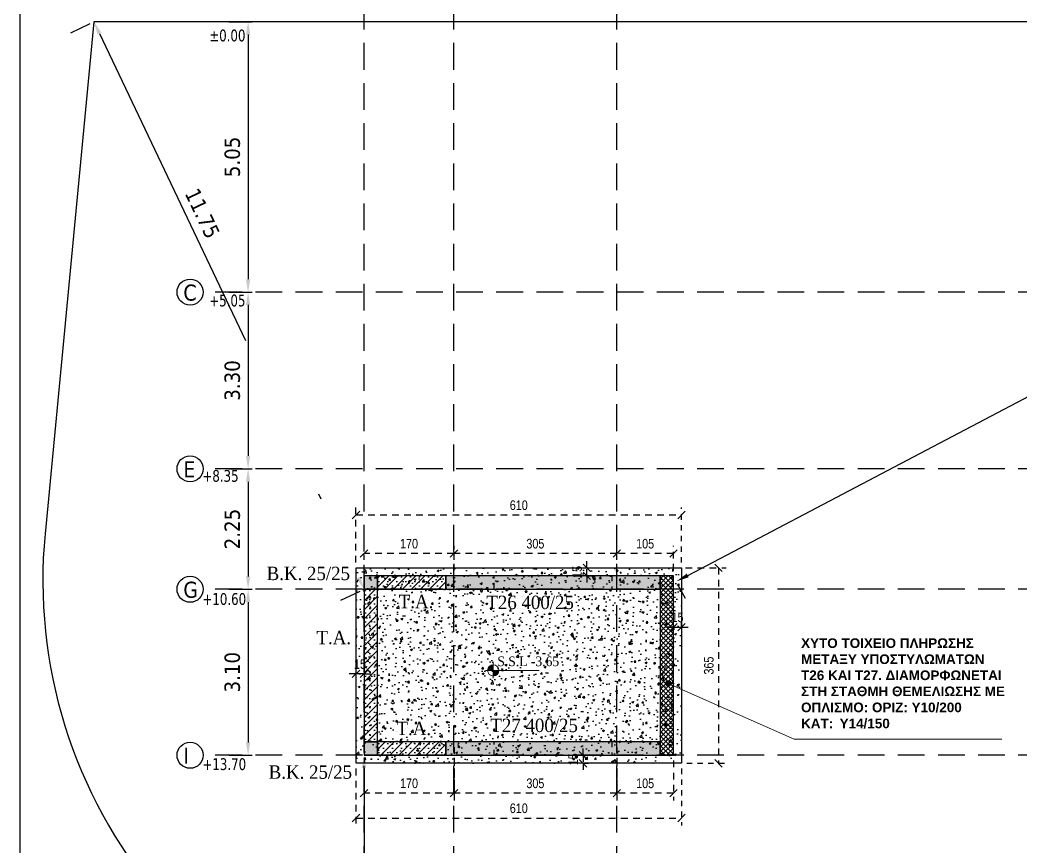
# Model space of a CAD drawing. Header units: millimetres. Extents: x -2171 to 1563, y -1758 to -1505.
# Drawn here: x -2053.82 to -2035.14, y -1612.4 to -1596.95 of the extents above; entities that cross this region are included whole.
import ezdxf

# ---------------------------------------------------------------- set-up
doc = ezdxf.new("R2010")
doc.units = ezdxf.units.MM
doc.header["$PDMODE"] = 32
for name, pattern in [('DASHDOT', [25.4, 12.7, -6.35, 0, -6.35]), ('DASHED2', [0.375, 0.25, -0.125]), ('DOT', [0.025, 0, -0.025]), ('HIDDEN', [0.375, 0.25, -0.125]), ('HIDDEN2', [0.1875, 0.125, -0.0625])]:
    doc.linetypes.add(name, pattern=pattern)
doc.layers.get('Defpoints').update_dxf_attribs({"color": 6})
for name, color, linetype in [('-S-AKSONES', 50, 'DASHDOT'), ('-S_TEXT', 3, 'Continuous'), ('AM_5', 7, 'Continuous'), ('DIASTASEIS', 7, 'Continuous'), ('Fill_Col', 7, 'Continuous'), ('Geo_Col', 7, 'Continuous'), ('Geo_Col_-1', 7, 'Continuous'), ('Geo_Lines', 7, 'Continuous'), ('Geo_Lines_-1', 94, 'Continuous'), ('Geo_Lines_Foundation', 7, 'Continuous'), ('Sect_Fill', 7, 'Continuous'), ('STR-AXIS', 2, 'Continuous'), ('Text_Beam_3', 7, 'Continuous'), ('Text_Col_-1', 7, 'Continuous')]:
    doc.layers.add(name, color=color, linetype=linetype)
doc.layers.add('A-ANNO-DIMS', color=1, linetype='Continuous', lineweight=9)
doc.layers.add('LEVEL PROPOSAL', color=242, linetype='Continuous', lineweight=0)
doc.styles.add('1-100', font='arial.ttf', dxfattribs={"width": 0.8})
doc.styles.add('ag', font='arial.ttf', dxfattribs={"height": 0.25})
doc.styles.add('S1TmsNwRmn11_b_934_161', font='times.ttf', dxfattribs={"width": 0.933629, "height": 0.001087})
doc.styles.get("Standard").update_dxf_attribs({"font": 'tahoma.ttf'})
doc.styles.add('style1', font='tahoma.ttf', dxfattribs={"width": 0.8})
doc.dimstyles.new('CHRISTOFOROS', dxfattribs={"dimscale": 0.2, "dimtxt": 0.25, "dimasz": 0.6, "dimexe": 0, "dimexo": 0, "dimgap": 0, "dimtad": 0, "dimdec": 0, "dimlfac": 100, "dimzin": 0, "dimdsep": 46, "dimtxsty": 'ag', "dimblk": 'ARCHTICK', "dimcen": 0, "dimclrd": 256, "dimclre": 256, "dimclrt": 1, "dimaunit": 1, "dimadec": 0, "dimazin": 0, "dimtfac": 1, "dimtdec": 0, "dimtofl": 0, "dimtmove": 0, "dimatfit": 3, "dimfxl": 1, "dimtolj": 1, "dimtzin": 0, "dimlwd": -1, "dimlwe": -1, "dimarcsym": 0})
doc.dimstyles.new('Copy of 1-100', dxfattribs={"dimtxt": 0.18, "dimasz": 0.14, "dimexe": 0.14, "dimexo": 0.1, "dimgap": 0.09, "dimtad": 1, "dimdec": 0, "dimlfac": 100, "dimrnd": 5, "dimzin": 5, "dimdsep": 46, "dimtxsty": '1-100', "dimblk": 'OBLIQUE', "dimcen": 0.09, "dimclrd": 1, "dimclre": 1, "dimclrt": 2, "dimadec": 0, "dimazin": 0, "dimtfac": 1, "dimtdec": 0, "dimtix": 1, "dimtmove": 2, "dimatfit": 3, "dimfxl": 5, "dimfxlon": 1, "dimtolj": 1, "dimtzin": 5, "dimarcsym": 0})
doc.dimstyles.new('Copy(2) of Standard', dxfattribs={"dimscale": 96, "dimtxt": 0.003, "dimasz": 0.0025, "dimexe": 0.0008, "dimexo": 0.005, "dimgap": 0.0015, "dimtad": 1, "dimrnd": 0.05, "dimzin": 0, "dimdsep": 46, "dimtxsty": 'Standard', "dimcen": 0.001, "dimclrd": 256, "dimclrt": 256, "dimadec": 0, "dimazin": 0, "dimtfac": 1, "dimtofl": 0, "dimtmove": 0, "dimatfit": 3, "dimfxl": 5, "dimtolj": 1, "dimtzin": 0, "dimarcsym": 1})
pattern_1 = [(45, (-409.78839, 0), (-0.084189901, 0.084189901), []), (45, (-409.7042, 0), (-0.084189901, 0.084189901), [0, -0.1190625])]

# ---------------------------------------------------------------- blocks, each defined once
blk = doc.blocks.new('*D177')
at = {"layer": '-S-AKSONES', "color": 0, "linetype": 'Continuous', "lineweight": -2, "ltscale": 0.5, "transparency": 16777216}
for p, q in [((-2049.917, -1596.986), (-2049.479, -1596.986)), ((-2049.917, -1602.036), (-2049.479, -1602.036))]:
    blk.add_line(p, q, dxfattribs=at)
at = {"layer": '-S-AKSONES', "linetype": 'Continuous', "lineweight": -2, "ltscale": 0.5, "transparency": 16777216}
blk.add_line((-2049.556, -1597.226), (-2049.556, -1601.796), dxfattribs=at)
at = {"layer": '-S-AKSONES', "linetype": 'Continuous', "ltscale": 0.5, "transparency": 16777216}
for points in [[(-2049.596, -1597.226), (-2049.516, -1597.226), (-2049.556, -1596.986)], [(-2049.596, -1601.796), (-2049.516, -1601.796), (-2049.556, -1602.036)]]:
    blk.add_solid(points, dxfattribs=at)
at = {"layer": 'Defpoints', "color": 0, "linetype": 'Continuous', "ltscale": 0.5, "transparency": 16777216}
for p in [(-2050.397, -1596.986), (-2050.397, -1602.036), (-2049.556, -1602.036)]:
    blk.add_point(p, dxfattribs=at)
at = {"layer": '-S-AKSONES', "linetype": 'Continuous', "ltscale": 0.5, "transparency": 16777216, "insert": (-2049.85, -1599.511), "char_height": 0.288, "attachment_point": 5, "rotation": 90}
blk.add_mtext('\\A1;5.05', dxfattribs=at)
blk = doc.blocks.new('*D182')
at = {"layer": '-S-AKSONES', "color": 0, "lineweight": -2, "ltscale": 0.5, "transparency": 16777216}
for p, q in [((-2049.482, -1602.036), (-2049.479, -1602.036)), ((-2049.917, -1605.336), (-2049.479, -1605.336))]:
    blk.add_line(p, q, dxfattribs=at)
at = {"layer": '-S-AKSONES', "lineweight": -2, "ltscale": 0.5, "transparency": 16777216}
blk.add_line((-2049.556, -1602.276), (-2049.556, -1605.096), dxfattribs=at)
at = {"layer": '-S-AKSONES', "ltscale": 0.5, "transparency": 16777216}
for points in [[(-2049.596, -1602.276), (-2049.516, -1602.276), (-2049.556, -1602.036)], [(-2049.596, -1605.096), (-2049.516, -1605.096), (-2049.556, -1605.336)]]:
    blk.add_solid(points, dxfattribs=at)
at = {"layer": 'Defpoints', "color": 0, "ltscale": 0.5, "transparency": 16777216}
for p in [(-2049.962, -1602.036), (-2050.397, -1605.336), (-2049.556, -1605.336)]:
    blk.add_point(p, dxfattribs=at)
at = {"layer": '-S-AKSONES', "ltscale": 0.5, "transparency": 16777216, "insert": (-2049.85, -1603.686), "char_height": 0.288, "attachment_point": 5, "rotation": 90}
blk.add_mtext('\\A1;3.30', dxfattribs=at)
blk = doc.blocks.new('*D183')
at = {"layer": '-S-AKSONES', "color": 0, "lineweight": -2, "ltscale": 0.5, "transparency": 16777216}
for p, q in [((-2049.917, -1605.336), (-2049.479, -1605.336)), ((-2049.917, -1607.585), (-2049.479, -1607.585))]:
    blk.add_line(p, q, dxfattribs=at)
at = {"layer": '-S-AKSONES', "lineweight": -2, "ltscale": 0.5, "transparency": 16777216}
blk.add_line((-2049.556, -1605.576), (-2049.556, -1607.345), dxfattribs=at)
at = {"layer": '-S-AKSONES', "ltscale": 0.5, "transparency": 16777216}
for points in [[(-2049.596, -1605.576), (-2049.516, -1605.576), (-2049.556, -1605.336)], [(-2049.596, -1607.345), (-2049.516, -1607.345), (-2049.556, -1607.585)]]:
    blk.add_solid(points, dxfattribs=at)
at = {"layer": 'Defpoints', "color": 0, "ltscale": 0.5, "transparency": 16777216}
for p in [(-2050.397, -1605.336), (-2050.397, -1607.585), (-2049.556, -1607.585)]:
    blk.add_point(p, dxfattribs=at)
at = {"layer": '-S-AKSONES', "ltscale": 0.5, "transparency": 16777216, "insert": (-2049.85, -1606.461), "char_height": 0.288, "attachment_point": 5, "rotation": 90}
blk.add_mtext('\\A1;2.25', dxfattribs=at)
blk = doc.blocks.new('*D184')
at = {"layer": '-S-AKSONES', "color": 0, "lineweight": -2, "ltscale": 0.5, "transparency": 16777216}
for p, q in [((-2049.917, -1607.585), (-2049.479, -1607.585)), ((-2049.917, -1610.686), (-2049.479, -1610.686))]:
    blk.add_line(p, q, dxfattribs=at)
at = {"layer": '-S-AKSONES', "lineweight": -2, "ltscale": 0.5, "transparency": 16777216}
blk.add_line((-2049.556, -1607.825), (-2049.556, -1610.446), dxfattribs=at)
at = {"layer": '-S-AKSONES', "ltscale": 0.5, "transparency": 16777216}
for points in [[(-2049.596, -1607.825), (-2049.516, -1607.825), (-2049.556, -1607.585)], [(-2049.596, -1610.446), (-2049.516, -1610.446), (-2049.556, -1610.686)]]:
    blk.add_solid(points, dxfattribs=at)
at = {"layer": 'Defpoints', "color": 0, "ltscale": 0.5, "transparency": 16777216}
for p in [(-2050.397, -1607.585), (-2050.397, -1610.686), (-2049.556, -1610.686)]:
    blk.add_point(p, dxfattribs=at)
at = {"layer": '-S-AKSONES', "ltscale": 0.5, "transparency": 16777216, "insert": (-2049.85, -1609.135), "char_height": 0.288, "attachment_point": 5, "rotation": 90}
blk.add_mtext('\\A1;3.10', dxfattribs=at)
blk = doc.blocks.new('*D188')
at = {"layer": '-S-AKSONES', "color": 0, "lineweight": -2, "ltscale": 0.5, "transparency": 16777216}
for p, q in [((-2046.911, -1610.686), (-2047.314, -1610.686)), ((-2047.871, -1616.004), (-2047.467, -1616.004))]:
    blk.add_line(p, q, dxfattribs=at)
at = {"layer": '-S-AKSONES', "lineweight": -2, "ltscale": 0.5, "transparency": 16777216}
blk.add_line((-2047.391, -1610.926), (-2047.391, -1615.764), dxfattribs=at)
at = {"layer": '-S-AKSONES', "ltscale": 0.5, "transparency": 16777216}
for points in [[(-2047.431, -1610.926), (-2047.351, -1610.926), (-2047.391, -1610.686)], [(-2047.431, -1615.764), (-2047.351, -1615.764), (-2047.391, -1616.004)]]:
    blk.add_solid(points, dxfattribs=at)
at = {"layer": 'Defpoints', "color": 0, "ltscale": 0.5, "transparency": 16777216}
for p in [(-2047.391, -1610.686), (-2047.391, -1616.004), (-2047.391, -1616.004)]:
    blk.add_point(p, dxfattribs=at)
at = {"layer": '-S-AKSONES', "ltscale": 0.5, "transparency": 16777216, "insert": (-2047.685, -1613.345), "char_height": 0.288, "attachment_point": 5, "rotation": 90}
blk.add_mtext('\\A1;5.30', dxfattribs=at)
blk = doc.blocks.new('*D189')
at = {"layer": '-S-AKSONES', "color": 0, "lineweight": -2, "ltscale": 0.5, "transparency": 16777216}
for p, q in [((-2052.437, -1596.506), (-2052.437, -1595.684)), ((-2047.391, -1596.506), (-2047.391, -1595.684))]:
    blk.add_line(p, q, dxfattribs=at)
at = {"layer": '-S-AKSONES', "lineweight": -2, "ltscale": 0.5, "transparency": 16777216}
blk.add_line((-2052.197, -1595.761), (-2047.631, -1595.761), dxfattribs=at)
at = {"layer": '-S-AKSONES', "ltscale": 0.5, "transparency": 16777216}
for points in [[(-2052.197, -1595.721), (-2052.197, -1595.801), (-2052.437, -1595.761)], [(-2047.631, -1595.721), (-2047.631, -1595.801), (-2047.391, -1595.761)]]:
    blk.add_solid(points, dxfattribs=at)
at = {"layer": 'Defpoints', "color": 0, "ltscale": 0.5, "transparency": 16777216}
for p in [(-2047.391, -1595.761), (-2052.437, -1596.986), (-2047.391, -1596.986)]:
    blk.add_point(p, dxfattribs=at)
at = {"layer": '-S-AKSONES', "ltscale": 0.5, "transparency": 16777216, "insert": (-2049.914, -1595.467), "char_height": 0.288, "attachment_point": 5}
blk.add_mtext('\\A1;5.05', dxfattribs=at)
blk = doc.blocks.new('_ArchTick')
at = {"color": 0, "linetype": 'ByBlock', "const_width": 0.15}
blk.add_lwpolyline([(-0.5, -0.5), (0.5, 0.5)], dxfattribs=at)
blk = doc.blocks.new('_Oblique')
at = {"color": 0, "linetype": 'ByBlock', "lineweight": -2}
blk.add_line((-0.5, -0.5), (0.5, 0.5), dxfattribs=at)
blk = doc.blocks.new('*D420')
at = {"layer": 'Defpoints', "color": 0, "ltscale": 0.5, "transparency": 16777216}
for p in [(-2042.67, -1606.917), (-2042.67, -1607.336), (-2041.61, -1607.336)]:
    blk.add_point(p, dxfattribs=at)
at = {"layer": 'DIASTASEIS', "color": 1, "linetype": 'HIDDEN2', "lineweight": -2, "ltscale": 0.5, "transparency": 16777216}
blk.add_line((-2042.67, -1607.236), (-2042.67, -1606.777), dxfattribs=at)
at = {"layer": 'DIASTASEIS', "color": 1, "linetype": 'HIDDEN', "lineweight": -2, "ltscale": 0.5, "transparency": 16777216}
blk.add_line((-2041.61, -1607.236), (-2041.61, -1606.777), dxfattribs=at)
at = {"layer": 'DIASTASEIS', "color": 1, "linetype": 'DASHED2', "lineweight": -2, "ltscale": 0.5, "transparency": 16777216}
blk.add_line((-2041.61, -1606.917), (-2042.67, -1606.917), dxfattribs=at)
at = {"layer": 'DIASTASEIS', "color": 1, "lineweight": -2, "ltscale": 0.5, "transparency": 16777216, "xscale": 0.14, "yscale": 0.14, "zscale": 0.14, "rotation": 180}
blk.add_blockref('_Oblique', (-2042.67, -1606.917), dxfattribs=at)
at = {"layer": 'DIASTASEIS', "color": 1, "lineweight": -2, "ltscale": 0.5, "transparency": 16777216, "xscale": 0.14, "yscale": 0.14, "zscale": 0.14}
blk.add_blockref('_Oblique', (-2041.61, -1606.917), dxfattribs=at)
at = {"layer": 'DIASTASEIS', "color": 2, "ltscale": 0.5, "transparency": 16777216, "insert": (-2042.14, -1606.735), "char_height": 0.18, "attachment_point": 5, "style": '1-100'}
blk.add_mtext('\\A1;105', dxfattribs=at)
blk = doc.blocks.new('*D421')
at = {"layer": 'Defpoints', "color": 0, "ltscale": 0.5, "transparency": 16777216}
for p in [(-2045.71, -1606.917), (-2045.71, -1607.336), (-2042.67, -1607.336)]:
    blk.add_point(p, dxfattribs=at)
at = {"layer": 'DIASTASEIS', "color": 1, "linetype": 'HIDDEN2', "lineweight": -2, "ltscale": 0.5, "transparency": 16777216}
blk.add_line((-2045.71, -1607.236), (-2045.71, -1606.777), dxfattribs=at)
at = {"layer": 'DIASTASEIS', "color": 1, "linetype": 'HIDDEN', "lineweight": -2, "ltscale": 0.5, "transparency": 16777216}
blk.add_line((-2042.67, -1607.236), (-2042.67, -1606.777), dxfattribs=at)
at = {"layer": 'DIASTASEIS', "color": 1, "linetype": 'DASHED2', "lineweight": -2, "ltscale": 0.5, "transparency": 16777216}
blk.add_line((-2042.67, -1606.917), (-2045.71, -1606.917), dxfattribs=at)
at = {"layer": 'DIASTASEIS', "color": 1, "lineweight": -2, "ltscale": 0.5, "transparency": 16777216, "xscale": 0.14, "yscale": 0.14, "zscale": 0.14, "rotation": 180}
blk.add_blockref('_Oblique', (-2045.71, -1606.917), dxfattribs=at)
at = {"layer": 'DIASTASEIS', "color": 1, "lineweight": -2, "ltscale": 0.5, "transparency": 16777216, "xscale": 0.14, "yscale": 0.14, "zscale": 0.14}
blk.add_blockref('_Oblique', (-2042.67, -1606.917), dxfattribs=at)
at = {"layer": 'DIASTASEIS', "color": 2, "ltscale": 0.5, "transparency": 16777216, "insert": (-2044.19, -1606.735), "char_height": 0.18, "attachment_point": 5, "style": '1-100'}
blk.add_mtext('\\A1;305', dxfattribs=at)
blk = doc.blocks.new('*D422')
at = {"layer": 'Defpoints', "color": 0, "ltscale": 0.5, "transparency": 16777216}
for p in [(-2047.39, -1606.917), (-2047.39, -1607.336), (-2045.71, -1607.336)]:
    blk.add_point(p, dxfattribs=at)
at = {"layer": 'DIASTASEIS', "color": 1, "linetype": 'HIDDEN2', "lineweight": -2, "ltscale": 0.5, "transparency": 16777216}
blk.add_line((-2047.39, -1607.236), (-2047.39, -1606.777), dxfattribs=at)
at = {"layer": 'DIASTASEIS', "color": 1, "linetype": 'HIDDEN', "lineweight": -2, "ltscale": 0.5, "transparency": 16777216}
blk.add_line((-2045.71, -1607.236), (-2045.71, -1606.777), dxfattribs=at)
at = {"layer": 'DIASTASEIS', "color": 1, "linetype": 'DASHED2', "lineweight": -2, "ltscale": 0.5, "transparency": 16777216}
blk.add_line((-2045.71, -1606.917), (-2047.39, -1606.917), dxfattribs=at)
at = {"layer": 'DIASTASEIS', "color": 1, "lineweight": -2, "ltscale": 0.5, "transparency": 16777216, "xscale": 0.14, "yscale": 0.14, "zscale": 0.14, "rotation": 180}
blk.add_blockref('_Oblique', (-2047.39, -1606.917), dxfattribs=at)
at = {"layer": 'DIASTASEIS', "color": 1, "lineweight": -2, "ltscale": 0.5, "transparency": 16777216, "xscale": 0.14, "yscale": 0.14, "zscale": 0.14}
blk.add_blockref('_Oblique', (-2045.71, -1606.917), dxfattribs=at)
at = {"layer": 'DIASTASEIS', "color": 2, "ltscale": 0.5, "transparency": 16777216, "insert": (-2046.55, -1606.735), "char_height": 0.18, "attachment_point": 5, "style": '1-100'}
blk.add_mtext('\\A1;170', dxfattribs=at)
blk = doc.blocks.new('*D423')
at = {"layer": 'Defpoints', "color": 0, "ltscale": 0.5, "transparency": 16777216}
for p in [(-2042.67, -1610.436), (-2041.611, -1610.686), (-2042.67, -1611.393)]:
    blk.add_point(p, dxfattribs=at)
at = {"layer": 'DIASTASEIS', "color": 1, "linetype": 'HIDDEN2', "lineweight": -2, "ltscale": 0.5, "transparency": 16777216}
blk.add_line((-2042.67, -1610.536), (-2042.67, -1611.533), dxfattribs=at)
at = {"layer": 'DIASTASEIS', "color": 1, "linetype": 'HIDDEN', "lineweight": -2, "ltscale": 0.5, "transparency": 16777216}
blk.add_line((-2041.611, -1610.786), (-2041.611, -1611.533), dxfattribs=at)
at = {"layer": 'DIASTASEIS', "color": 1, "linetype": 'DASHED2', "lineweight": -2, "ltscale": 0.5, "transparency": 16777216}
blk.add_line((-2041.611, -1611.393), (-2042.67, -1611.393), dxfattribs=at)
at = {"layer": 'DIASTASEIS', "color": 1, "lineweight": -2, "ltscale": 0.5, "transparency": 16777216, "xscale": 0.14, "yscale": 0.14, "zscale": 0.14, "rotation": 180}
blk.add_blockref('_Oblique', (-2042.67, -1611.393), dxfattribs=at)
at = {"layer": 'DIASTASEIS', "color": 1, "lineweight": -2, "ltscale": 0.5, "transparency": 16777216, "xscale": 0.14, "yscale": 0.14, "zscale": 0.14}
blk.add_blockref('_Oblique', (-2041.611, -1611.393), dxfattribs=at)
at = {"layer": 'DIASTASEIS', "color": 2, "ltscale": 0.5, "transparency": 16777216, "insert": (-2042.14, -1611.211), "char_height": 0.18, "attachment_point": 5, "style": '1-100'}
blk.add_mtext('\\A1;105', dxfattribs=at)
blk = doc.blocks.new('*D424')
at = {"layer": 'Defpoints', "color": 0, "ltscale": 0.5, "transparency": 16777216}
for p in [(-2045.71, -1610.436), (-2042.67, -1610.436), (-2045.71, -1611.393)]:
    blk.add_point(p, dxfattribs=at)
at = {"layer": 'DIASTASEIS', "color": 1, "linetype": 'HIDDEN2', "lineweight": -2, "ltscale": 0.5, "transparency": 16777216}
blk.add_line((-2045.71, -1610.536), (-2045.71, -1611.533), dxfattribs=at)
at = {"layer": 'DIASTASEIS', "color": 1, "linetype": 'HIDDEN', "lineweight": -2, "ltscale": 0.5, "transparency": 16777216}
blk.add_line((-2042.67, -1610.536), (-2042.67, -1611.533), dxfattribs=at)
at = {"layer": 'DIASTASEIS', "color": 1, "linetype": 'DASHED2', "lineweight": -2, "ltscale": 0.5, "transparency": 16777216}
blk.add_line((-2042.67, -1611.393), (-2045.71, -1611.393), dxfattribs=at)
at = {"layer": 'DIASTASEIS', "color": 1, "lineweight": -2, "ltscale": 0.5, "transparency": 16777216, "xscale": 0.14, "yscale": 0.14, "zscale": 0.14, "rotation": 180}
blk.add_blockref('_Oblique', (-2045.71, -1611.393), dxfattribs=at)
at = {"layer": 'DIASTASEIS', "color": 1, "lineweight": -2, "ltscale": 0.5, "transparency": 16777216, "xscale": 0.14, "yscale": 0.14, "zscale": 0.14}
blk.add_blockref('_Oblique', (-2042.67, -1611.393), dxfattribs=at)
at = {"layer": 'DIASTASEIS', "color": 2, "ltscale": 0.5, "transparency": 16777216, "insert": (-2044.19, -1611.211), "char_height": 0.18, "attachment_point": 5, "style": '1-100'}
blk.add_mtext('\\A1;305', dxfattribs=at)
blk = doc.blocks.new('*D425')
at = {"layer": 'Defpoints', "color": 0, "ltscale": 0.5, "transparency": 16777216}
for p in [(-2047.391, -1610.436), (-2045.71, -1610.436), (-2047.391, -1611.393)]:
    blk.add_point(p, dxfattribs=at)
at = {"layer": 'DIASTASEIS', "color": 1, "linetype": 'HIDDEN2', "lineweight": -2, "ltscale": 0.5, "transparency": 16777216}
blk.add_line((-2047.391, -1610.536), (-2047.391, -1611.533), dxfattribs=at)
at = {"layer": 'DIASTASEIS', "color": 1, "linetype": 'HIDDEN', "lineweight": -2, "ltscale": 0.5, "transparency": 16777216}
blk.add_line((-2045.71, -1610.536), (-2045.71, -1611.533), dxfattribs=at)
at = {"layer": 'DIASTASEIS', "color": 1, "linetype": 'DASHED2', "lineweight": -2, "ltscale": 0.5, "transparency": 16777216}
blk.add_line((-2045.71, -1611.393), (-2047.391, -1611.393), dxfattribs=at)
at = {"layer": 'DIASTASEIS', "color": 1, "lineweight": -2, "ltscale": 0.5, "transparency": 16777216, "xscale": 0.14, "yscale": 0.14, "zscale": 0.14, "rotation": 180}
blk.add_blockref('_Oblique', (-2047.391, -1611.393), dxfattribs=at)
at = {"layer": 'DIASTASEIS', "color": 1, "lineweight": -2, "ltscale": 0.5, "transparency": 16777216, "xscale": 0.14, "yscale": 0.14, "zscale": 0.14}
blk.add_blockref('_Oblique', (-2045.71, -1611.393), dxfattribs=at)
at = {"layer": 'DIASTASEIS', "color": 2, "ltscale": 0.5, "transparency": 16777216, "insert": (-2046.55, -1611.211), "char_height": 0.18, "attachment_point": 5, "style": '1-100'}
blk.add_mtext('\\A1;170', dxfattribs=at)
blk = doc.blocks.new('*D426')
at = {"layer": '-S-AKSONES', "color": 0, "lineweight": -2, "ltscale": 0.5, "transparency": 16777216}
for p, q in [((-2052.87, -1597.192), (-2052.506, -1597.019)), ((-2047.824, -1607.792), (-2047.46, -1607.618))]:
    blk.add_line(p, q, dxfattribs=at)
at = {"layer": '-S-AKSONES', "lineweight": -2, "ltscale": 0.5, "transparency": 16777216}
blk.add_line((-2052.333, -1597.203), (-2047.494, -1607.369), dxfattribs=at)
at = {"layer": '-S-AKSONES', "ltscale": 0.5, "transparency": 16777216}
for points in [[(-2052.297, -1597.185), (-2052.37, -1597.22), (-2052.437, -1596.986)], [(-2047.458, -1607.351), (-2047.53, -1607.386), (-2047.391, -1607.585)]]:
    blk.add_solid(points, dxfattribs=at)
at = {"layer": 'Defpoints', "color": 0, "ltscale": 0.5, "transparency": 16777216}
for p in [(-2052.437, -1596.986), (-2047.391, -1607.585), (-2047.391, -1607.585)]:
    blk.add_point(p, dxfattribs=at)
at = {"layer": '-S-AKSONES', "ltscale": 0.5, "transparency": 16777216, "insert": (-2050.41, -1600.565), "char_height": 0.288, "attachment_point": 5, "rotation": 295.4575}
blk.add_mtext('\\A1;11.75', dxfattribs=at)
blk = doc.blocks.new('*D429')
at = {"layer": '-S-AKSONES', "linetype": 'Continuous', "lineweight": -2, "ltscale": 0.5, "transparency": 16777216}
blk.add_line((-2041.344, -1607.327), (-2022.095, -1597.201), dxfattribs=at)
at = {"layer": '-S-AKSONES', "color": 0, "linetype": 'Continuous', "lineweight": -2, "ltscale": 0.5, "transparency": 16777216}
for p, q in [((-2021.713, -1597.411), (-2021.847, -1597.157)), ((-2041.387, -1607.761), (-2041.52, -1607.507))]:
    blk.add_line(p, q, dxfattribs=at)
at = {"layer": '-S-AKSONES', "linetype": 'Continuous', "ltscale": 0.5, "transparency": 16777216}
for points in [[(-2022.113, -1597.165), (-2022.076, -1597.236), (-2021.882, -1597.089)], [(-2041.362, -1607.292), (-2041.325, -1607.362), (-2041.556, -1607.439)]]:
    blk.add_solid(points, dxfattribs=at)
at = {"layer": 'Defpoints', "color": 0, "linetype": 'Continuous', "ltscale": 0.5, "transparency": 16777216}
for p in [(-2021.937, -1596.986), (-2021.882, -1597.089), (-2041.61, -1607.336)]:
    blk.add_point(p, dxfattribs=at)
at = {"layer": '-S-AKSONES', "linetype": 'Continuous', "ltscale": 0.5, "transparency": 16777216, "insert": (-2034.169, -1603.009), "char_height": 0.288, "attachment_point": 5, "rotation": 27.7478}
blk.add_mtext('\\A1;22.25', dxfattribs=at)
blk = doc.blocks.new('*D440')
at = {"layer": 'Defpoints', "color": 0, "ltscale": 0.5, "transparency": 16777216}
for p in [(-2041.61, -1608.313), (-2041.46, -1608.293), (-2041.46, -1608.313)]:
    blk.add_point(p, dxfattribs=at)
at = {"layer": 'DIASTASEIS', "color": 1, "linetype": 'HIDDEN', "lineweight": -2, "ltscale": 0.5, "transparency": 16777216}
blk.add_line((-2041.61, -1608.293), (-2041.61, -1608.153), dxfattribs=at)
at = {"layer": 'DIASTASEIS', "color": 1, "linetype": 'HIDDEN2', "lineweight": -2, "ltscale": 0.5, "transparency": 16777216}
blk.add_line((-2041.46, -1608.293), (-2041.46, -1608.153), dxfattribs=at)
at = {"layer": 'DIASTASEIS', "color": 1, "linetype": 'DASHED2', "lineweight": -2, "ltscale": 0.5, "transparency": 16777216}
for p, q in [((-2041.61, -1608.293), (-2041.75, -1608.293)), ((-2041.61, -1608.293), (-2041.46, -1608.293)), ((-2041.46, -1608.293), (-2041.32, -1608.293))]:
    blk.add_line(p, q, dxfattribs=at)
at = {"layer": 'DIASTASEIS', "color": 1, "lineweight": -2, "ltscale": 0.5, "transparency": 16777216, "xscale": 0.14, "yscale": 0.14, "zscale": 0.14}
blk.add_blockref('_Oblique', (-2041.61, -1608.293), dxfattribs=at)
at = {"layer": 'DIASTASEIS', "color": 1, "lineweight": -2, "ltscale": 0.5, "transparency": 16777216, "xscale": 0.14, "yscale": 0.14, "zscale": 0.14, "rotation": 180}
blk.add_blockref('_Oblique', (-2041.46, -1608.293), dxfattribs=at)
at = {"layer": 'DIASTASEIS', "color": 2, "ltscale": 0.5, "transparency": 16777216, "insert": (-2041.535, -1608.111), "char_height": 0.18, "attachment_point": 5, "style": '1-100'}
blk.add_mtext('\\A1;15', dxfattribs=at)
blk = doc.blocks.new('*D441')
at = {"layer": 'Defpoints', "color": 0, "ltscale": 0.5, "transparency": 16777216}
for p in [(-2043.381, -1610.686), (-2043.381, -1610.836), (-2043.3, -1610.836)]:
    blk.add_point(p, dxfattribs=at)
at = {"layer": 'DIASTASEIS', "color": 1, "linetype": 'DASHED2', "lineweight": -2, "ltscale": 0.5, "transparency": 16777216}
for p, q in [((-2043.3, -1610.686), (-2043.3, -1610.546)), ((-2043.3, -1610.686), (-2043.3, -1610.836)), ((-2043.3, -1610.836), (-2043.3, -1610.976))]:
    blk.add_line(p, q, dxfattribs=at)
at = {"layer": 'DIASTASEIS', "color": 1, "linetype": 'HIDDEN', "lineweight": -2, "ltscale": 0.5, "transparency": 16777216}
blk.add_line((-2043.3, -1610.686), (-2043.16, -1610.686), dxfattribs=at)
at = {"layer": 'DIASTASEIS', "color": 1, "linetype": 'HIDDEN2', "lineweight": -2, "ltscale": 0.5, "transparency": 16777216}
blk.add_line((-2043.3, -1610.836), (-2043.16, -1610.836), dxfattribs=at)
at = {"layer": 'DIASTASEIS', "color": 1, "lineweight": -2, "ltscale": 0.5, "transparency": 16777216, "xscale": 0.14, "yscale": 0.14, "zscale": 0.14}
for p, rotation in [((-2043.3, -1610.686), 270), ((-2043.3, -1610.836), 90)]:
    blk.add_blockref('_Oblique', p, dxfattribs=dict(at, rotation=rotation))
at = {"layer": 'DIASTASEIS', "color": 2, "ltscale": 0.5, "transparency": 16777216, "insert": (-2043.482, -1610.761), "char_height": 0.18, "attachment_point": 5, "rotation": 90, "style": '1-100'}
blk.add_mtext('\\A1;15', dxfattribs=at)
blk = doc.blocks.new('*D442')
at = {"layer": 'Defpoints', "color": 0, "ltscale": 0.5, "transparency": 16777216}
for p in [(-2043.565, -1607.186), (-2043.565, -1607.336), (-2043.229, -1607.186)]:
    blk.add_point(p, dxfattribs=at)
at = {"layer": 'DIASTASEIS', "color": 1, "linetype": 'DASHED2', "lineweight": -2, "ltscale": 0.5, "transparency": 16777216}
for p, q in [((-2043.229, -1607.186), (-2043.229, -1607.046)), ((-2043.229, -1607.336), (-2043.229, -1607.186)), ((-2043.229, -1607.336), (-2043.229, -1607.476))]:
    blk.add_line(p, q, dxfattribs=at)
at = {"layer": 'DIASTASEIS', "color": 1, "linetype": 'HIDDEN2', "lineweight": -2, "ltscale": 0.5, "transparency": 16777216}
blk.add_line((-2043.465, -1607.186), (-2043.089, -1607.186), dxfattribs=at)
at = {"layer": 'DIASTASEIS', "color": 1, "linetype": 'HIDDEN', "lineweight": -2, "ltscale": 0.5, "transparency": 16777216}
blk.add_line((-2043.465, -1607.336), (-2043.089, -1607.336), dxfattribs=at)
at = {"layer": 'DIASTASEIS', "color": 1, "lineweight": -2, "ltscale": 0.5, "transparency": 16777216, "xscale": 0.14, "yscale": 0.14, "zscale": 0.14}
for p, rotation in [((-2043.229, -1607.186), 270), ((-2043.229, -1607.336), 90)]:
    blk.add_blockref('_Oblique', p, dxfattribs=dict(at, rotation=rotation))
at = {"layer": 'DIASTASEIS', "color": 2, "ltscale": 0.5, "transparency": 16777216, "insert": (-2043.411, -1607.261), "char_height": 0.18, "attachment_point": 5, "rotation": 90, "style": '1-100'}
blk.add_mtext('\\A1;15', dxfattribs=at)
blk = doc.blocks.new('*D443')
at = {"layer": 'Defpoints', "color": 0, "ltscale": 0.5, "transparency": 16777216}
for p in [(-2041.46, -1606.198), (-2047.541, -1607.186), (-2041.46, -1607.186)]:
    blk.add_point(p, dxfattribs=at)
at = {"layer": 'DIASTASEIS', "color": 1, "linetype": 'HIDDEN', "lineweight": -2, "ltscale": 0.5, "transparency": 16777216}
blk.add_line((-2047.541, -1607.086), (-2047.541, -1606.058), dxfattribs=at)
at = {"layer": 'DIASTASEIS', "color": 1, "linetype": 'DASHED2', "lineweight": -2, "ltscale": 0.5, "transparency": 16777216}
blk.add_line((-2047.541, -1606.198), (-2041.46, -1606.198), dxfattribs=at)
at = {"layer": 'DIASTASEIS', "color": 1, "linetype": 'HIDDEN2', "lineweight": -2, "ltscale": 0.5, "transparency": 16777216}
blk.add_line((-2041.46, -1607.086), (-2041.46, -1606.058), dxfattribs=at)
at = {"layer": 'DIASTASEIS', "color": 1, "lineweight": -2, "ltscale": 0.5, "transparency": 16777216, "xscale": 0.14, "yscale": 0.14, "zscale": 0.14, "rotation": 180}
blk.add_blockref('_Oblique', (-2047.541, -1606.198), dxfattribs=at)
at = {"layer": 'DIASTASEIS', "color": 1, "lineweight": -2, "ltscale": 0.5, "transparency": 16777216, "xscale": 0.14, "yscale": 0.14, "zscale": 0.14}
blk.add_blockref('_Oblique', (-2041.46, -1606.198), dxfattribs=at)
at = {"layer": 'DIASTASEIS', "color": 2, "ltscale": 0.5, "transparency": 16777216, "insert": (-2044.5, -1606.017), "char_height": 0.18, "attachment_point": 5, "style": '1-100'}
blk.add_mtext('\\A1;610', dxfattribs=at)
blk = doc.blocks.new('*D444')
at = {"layer": 'Defpoints', "color": 0, "ltscale": 0.5, "transparency": 16777216}
for p in [(-2041.71, -1607.186), (-2041.46, -1610.836), (-2040.768, -1610.836)]:
    blk.add_point(p, dxfattribs=at)
at = {"layer": 'DIASTASEIS', "color": 1, "linetype": 'HIDDEN', "lineweight": -2, "ltscale": 0.5, "transparency": 16777216}
blk.add_line((-2041.61, -1607.186), (-2040.628, -1607.186), dxfattribs=at)
at = {"layer": 'DIASTASEIS', "color": 1, "linetype": 'DASHED2', "lineweight": -2, "ltscale": 0.5, "transparency": 16777216}
blk.add_line((-2040.768, -1607.186), (-2040.768, -1610.836), dxfattribs=at)
at = {"layer": 'DIASTASEIS', "color": 1, "linetype": 'HIDDEN2', "lineweight": -2, "ltscale": 0.5, "transparency": 16777216}
blk.add_line((-2041.36, -1610.836), (-2040.628, -1610.836), dxfattribs=at)
at = {"layer": 'DIASTASEIS', "color": 1, "lineweight": -2, "ltscale": 0.5, "transparency": 16777216, "xscale": 0.14, "yscale": 0.14, "zscale": 0.14}
for p, rotation in [((-2040.768, -1607.186), 90), ((-2040.768, -1610.836), 270)]:
    blk.add_blockref('_Oblique', p, dxfattribs=dict(at, rotation=rotation))
at = {"layer": 'DIASTASEIS', "color": 2, "ltscale": 0.5, "transparency": 16777216, "insert": (-2040.95, -1609.011), "char_height": 0.18, "attachment_point": 5, "rotation": 90, "style": '1-100'}
blk.add_mtext('\\A1;365', dxfattribs=at)
blk = doc.blocks.new('*D1622')
at = {"layer": 'AM_5', "color": 1, "linetype": 'DASHED2', "lineweight": -2, "ltscale": 0.5, "transparency": 16777216}
for p, q in [((-2047.541, -1609.165), (-2047.681, -1609.165)), ((-2047.391, -1609.165), (-2047.541, -1609.165)), ((-2047.391, -1609.165), (-2047.251, -1609.165))]:
    blk.add_line(p, q, dxfattribs=at)
at = {"layer": 'AM_5', "color": 1, "linetype": 'HIDDEN2', "lineweight": -2, "ltscale": 0.5, "transparency": 16777216}
blk.add_line((-2047.541, -1609.165), (-2047.541, -1609.305), dxfattribs=at)
at = {"layer": 'AM_5', "color": 1, "linetype": 'HIDDEN', "lineweight": -2, "ltscale": 0.5, "transparency": 16777216}
blk.add_line((-2047.391, -1609.165), (-2047.391, -1609.305), dxfattribs=at)
at = {"layer": 'Defpoints', "color": 0, "ltscale": 0.5, "transparency": 16777216}
for p in [(-2047.541, -1609.128), (-2047.541, -1609.165), (-2047.391, -1609.128)]:
    blk.add_point(p, dxfattribs=at)
at = {"layer": 'AM_5', "color": 1, "lineweight": -2, "ltscale": 0.5, "transparency": 16777216, "xscale": 0.14, "yscale": 0.14, "zscale": 0.14}
blk.add_blockref('_Oblique', (-2047.541, -1609.165), dxfattribs=at)
at = {"layer": 'AM_5', "color": 1, "lineweight": -2, "ltscale": 0.5, "transparency": 16777216, "xscale": 0.14, "yscale": 0.14, "zscale": 0.14, "rotation": 180}
blk.add_blockref('_Oblique', (-2047.391, -1609.165), dxfattribs=at)
at = {"layer": 'AM_5', "color": 2, "ltscale": 0.5, "transparency": 16777216, "insert": (-2047.466, -1608.983), "char_height": 0.18, "attachment_point": 5, "style": '1-100'}
blk.add_mtext('\\A1;15', dxfattribs=at)
blk = doc.blocks.new('*D1625')
at = {"layer": 'AM_5', "color": 1, "linetype": 'HIDDEN', "lineweight": -2, "ltscale": 0.5, "transparency": 16777216}
blk.add_line((-2047.541, -1610.936), (-2047.541, -1611.999), dxfattribs=at)
at = {"layer": 'AM_5', "color": 1, "linetype": 'HIDDEN2', "lineweight": -2, "ltscale": 0.5, "transparency": 16777216}
blk.add_line((-2041.46, -1610.936), (-2041.46, -1611.999), dxfattribs=at)
at = {"layer": 'AM_5', "color": 1, "linetype": 'DASHED2', "lineweight": -2, "ltscale": 0.5, "transparency": 16777216}
blk.add_line((-2047.541, -1611.859), (-2041.46, -1611.859), dxfattribs=at)
at = {"layer": 'Defpoints', "color": 0, "ltscale": 0.5, "transparency": 16777216}
for p in [(-2047.541, -1610.836), (-2041.46, -1610.836), (-2041.46, -1611.859)]:
    blk.add_point(p, dxfattribs=at)
at = {"layer": 'AM_5', "color": 1, "lineweight": -2, "ltscale": 0.5, "transparency": 16777216, "xscale": 0.14, "yscale": 0.14, "zscale": 0.14, "rotation": 180}
blk.add_blockref('_Oblique', (-2047.541, -1611.859), dxfattribs=at)
at = {"layer": 'AM_5', "color": 1, "lineweight": -2, "ltscale": 0.5, "transparency": 16777216, "xscale": 0.14, "yscale": 0.14, "zscale": 0.14}
blk.add_blockref('_Oblique', (-2041.46, -1611.859), dxfattribs=at)
at = {"layer": 'AM_5', "color": 2, "ltscale": 0.5, "transparency": 16777216, "insert": (-2044.5, -1611.677), "char_height": 0.18, "attachment_point": 5, "style": '1-100'}
blk.add_mtext('\\A1;610', dxfattribs=at)
blk = doc.blocks.new('Level Proposal')
at = {"layer": 'LEVEL PROPOSAL'}
for points in [[(0, 0.15, 0.414214), (-0.15, 0), (0, 0)], [(0.15, 0), (0, 0), (0, -0.15, 0.414214)]]:
    blk.add_hatch(color=256, dxfattribs=at).paths.add_polyline_path(points)
for p, q in [((-0.21, 0), (1.23, 0)), ((0, 0.21), (0, -0.21))]:
    blk.add_line(p, q, dxfattribs=at)
blk.add_circle((0, 0), 0.15, dxfattribs=at)

msp = doc.modelspace()

# ---------------------------------------------------------------- hatches: boundary and pattern name
at = {"linetype": 'Continuous', "ltscale": 0.5}
h = msp.add_hatch(dxfattribs=at)
h.set_pattern_fill('ANSI37', color=8, scale=0.02)
h.set_pattern_definition([(45, (-333.79981, 0), (-0.0449012806, 0.0449012806), []), (135, (-333.79981, 0), (-0.0449012806, -0.0449012806), [])])
h.paths.add_polyline_path([(-2041.6105, -1610.6856), (-2041.6103, -1607.3358), (-2041.8603, -1607.3358), (-2041.8603, -1610.6856)])
at = {"layer": 'Fill_Col'}
for points in [[(-2047.1405, -1607.5857), (-2047.1405, -1607.3357), (-2047.3905, -1607.3357), (-2047.3905, -1607.5857)], [(-2045.8603, -1607.5858), (-2041.8603, -1607.5858), (-2041.8603, -1607.3358), (-2045.8603, -1607.3358)], [(-2047.1405, -1610.6857), (-2047.1405, -1610.4357), (-2047.3905, -1610.4357), (-2047.3905, -1610.6857)], [(-2045.8604, -1610.6861), (-2041.8604, -1610.6861), (-2041.8604, -1610.4361), (-2045.8604, -1610.4361)]]:
    msp.add_hatch(color=253, dxfattribs=at).paths.add_polyline_path(points)
at = {"layer": 'Geo_Col_-1', "ltscale": 0.5, "transparency": 33554572}
h = msp.add_hatch(dxfattribs=at)
h.set_pattern_fill('SACNCR', scale=0.05)
h.set_pattern_definition(pattern_1)
h.paths.add_polyline_path([(-2047.1405, -1607.5857), (-2045.8603, -1607.5858), (-2045.8603, -1607.3357), (-2047.1405, -1607.3357)])
h = msp.add_hatch(dxfattribs=at)
h.set_pattern_fill('SACNCR', scale=0.05)
h.set_pattern_definition(pattern_1)
h.paths.add_polyline_path([(-2047.1405, -1610.4357), (-2047.1405, -1607.5857), (-2047.3905, -1607.5857), (-2047.3905, -1610.4357)])
h = msp.add_hatch(dxfattribs=at)
h.set_pattern_fill('SACNCR', scale=0.05)
h.set_pattern_definition(pattern_1)
h.paths.add_polyline_path([(-2047.3901, -1610.6857), (-2047.3905, -1610.6861), (-2045.8604, -1610.6861), (-2045.8604, -1610.4361), (-2047.1405, -1610.4361), (-2047.1405, -1610.6857)])
at = {"layer": 'Sect_Fill', "linetype": 'Continuous', "ltscale": 0.5, "transparency": 33554572}
h = msp.add_hatch(dxfattribs=at)
h.set_pattern_fill('AR-CONC', color=256, scale=0.002)
h.paths.add_polyline_path([(-2047.5405, -1607.1857), (-2041.4604, -1607.1857), (-2041.4604, -1610.8356), (-2047.5405, -1610.8356)])

# ---------------------------------------------------------------- linework, layer by layer
at = {"layer": '-S_TEXT', "ltscale": 5}
msp.add_lwpolyline([(-2053.8167, -1589.182), (-1995.6693, -1589.182), (-1995.6693, -1629.2267), (-2053.8167, -1629.2267)], close=True, dxfattribs=at)
at = {"layer": '-S_TEXT', "color": 2}
for centre in [(-2050.64, -1602.0359), (-2050.64, -1605.3359), (-2050.64, -1607.5853), (-2050.64, -1610.6856)]:
    msp.add_circle(centre, 0.2432, dxfattribs=at)
at = {"layer": 'Geo_Col', "color": 94}
for points in [[(-2047.1405, -1607.5857), (-2047.1405, -1607.3357), (-2047.3905, -1607.3357), (-2047.3905, -1607.5857)], [(-2047.1405, -1607.5857), (-2045.8603, -1607.5858), (-2045.8603, -1607.3357), (-2047.1405, -1607.3357)], [(-2045.8603, -1607.5858), (-2041.8603, -1607.5858), (-2041.8603, -1607.3358), (-2045.8603, -1607.3358)], [(-2047.1405, -1610.4357), (-2047.1405, -1607.5857), (-2047.3905, -1607.5857), (-2047.3905, -1610.4357)], [(-2047.1405, -1610.6857), (-2047.1405, -1610.4357), (-2047.3905, -1610.4357), (-2047.3905, -1610.6857)], [(-2047.3901, -1610.6857), (-2047.3905, -1610.6861), (-2045.8604, -1610.6861), (-2045.8604, -1610.4361), (-2047.1405, -1610.4361), (-2047.1405, -1610.6857)], [(-2045.8604, -1610.6861), (-2041.8604, -1610.6861), (-2041.8604, -1610.4361), (-2045.8604, -1610.4361)]]:
    msp.add_lwpolyline(points, close=True, dxfattribs=at)
at = {"layer": 'Geo_Col', "color": 94, "linetype": 'DOT'}
for points in [[(-2045.8603, -1607.5858), (-2044.9603, -1607.5858), (-2044.9603, -1607.3358), (-2045.8603, -1607.3358)], [(-2041.8603, -1607.3358), (-2042.7603, -1607.3358), (-2042.7603, -1607.5858), (-2041.8603, -1607.5858)], [(-2045.8604, -1610.6861), (-2044.9604, -1610.6861), (-2044.9604, -1610.4361), (-2045.8604, -1610.4361)], [(-2041.8604, -1610.4361), (-2042.7604, -1610.4361), (-2042.7604, -1610.6861), (-2041.8604, -1610.6861)]]:
    msp.add_lwpolyline(points, close=True, dxfattribs=at)
at = {"layer": 'Geo_Lines', "color": 94, "ltscale": 0.5}
for points in [[(-2041.6105, -1610.6856), (-2041.6103, -1607.3358), (-2041.8603, -1607.3358), (-2041.8603, -1610.6856)], [(-2047.1404, -1607.5826), (-2041.8603, -1607.5826), (-2041.8603, -1610.4327), (-2047.1404, -1610.4327)]]:
    msp.add_lwpolyline(points, close=True, dxfattribs=at)
at = {"layer": 'Geo_Lines_-1', "color": 94, "ltscale": 0.5}
msp.add_lwpolyline([(-2052.4366, -1596.9859), (-2053.349, -1606.5488, 0.4189744), (-2044.9671, -1616.5329), (-2007.6401, -1619.4842, 0.4025719), (-1997.8465, -1611.458), (-1996.065, -1595.2502), (-2021.9124, -1594.886), (-2021.9366, -1596.9859)], format="xyb", close=True, dxfattribs=at)
at = {"layer": 'Geo_Lines_Foundation', "color": 94, "ltscale": 0.5}
msp.add_lwpolyline([(-2047.5405, -1607.1857), (-2041.4604, -1607.1857), (-2041.4604, -1610.8356), (-2047.5405, -1610.8356)], close=True, dxfattribs=at)
at = {"layer": 'STR-AXIS', "color": 2, "linetype": 'HIDDEN', "ltscale": 2}
for p, q in [((-2047.3905, -1620.3812), (-2047.3905, -1592.0799)), ((-2045.7103, -1620.3812), (-2045.7103, -1592.0799)), ((-2042.67, -1620.3812), (-2042.67, -1592.0799)), ((-1995.6693, -1602.0359), (-2050.3968, -1602.0359)), ((-1995.6693, -1605.3359), (-2050.3968, -1605.3359)), ((-1995.6693, -1607.5853), (-2050.3968, -1607.5853)), ((-1995.6693, -1610.6856), (-2050.3968, -1610.6856))]:
    msp.add_line(p, q, dxfattribs=at)

# ---------------------------------------------------------------- block references
at = {"layer": 'LEVEL PROPOSAL', "xscale": 0.7, "yscale": 0.7, "zscale": 0.7}
msp.add_blockref('Level Proposal', (-2044.9777, -1609.1014), dxfattribs=at)

# ---------------------------------------------------------------- texts
at = {"layer": '-S_TEXT', "style": 'style1', "width": 0.85}
for s, p in [('%%P0.00', (-2050.2813, -1597.3522)), ('+5.05', (-2050.2813, -1602.3023)), ('+8.35', (-2050.409, -1605.5779)), ('+10.60', (-2050.409, -1607.8772)), ('+13.70', (-2050.409, -1610.9618))]:
    msp.add_text(s, height=0.22, dxfattribs=at).set_placement(p)
at = {"layer": '-S_TEXT'}
for s, p in [('C', (-2050.7657, -1602.195)), ('E', (-2050.7657, -1605.495)), ('G', (-2050.7657, -1607.7445)), ('I', (-2050.7657, -1610.8448))]:
    msp.add_text(s, height=0.3, dxfattribs=at).set_placement(p)
at = {"layer": '-S_TEXT', "insert": (-2031.6166, -1608.5018), "char_height": 0.18, "attachment_point": 3}
msp.add_mtext_dynamic_manual_height_columns('\\A1;\\pxql;{\\fArial|b1|i0|c161|p34;XYTO ΤΟΙΧΕΙΟ ΠΛΗΡΩΣΗΣ\\PΜΕΤΑΞΥ ΥΠΟΣΤΥΛΩΜΑΤΩΝ \\PT\\fArial|b1|i0|c0|p34;26\\fArial|b1|i0|c161|p34; ΚΑΙ T\\fArial|b1|i0|c0|p34;27\\fArial|b1|i0|c161|p34;. ΔΙΑΜΟΡΦΩΝΕΤΑΙ\\PΣΤΗ ΣΤΑΘΜΗ ΘΕΜΕΛΙΩΣΗΣ ΜΕ\\PΟΠΛΙΣΜΟ: ΟΡΙΖ: Y10/200 \\PKAT:^IY14/150}', width=7.610222, gutter_width=1.2, heights=[3.3371], dxfattribs=at)
at = {"layer": 'Text_Beam_3', "color": 3, "style": 'S1TmsNwRmn11_b_934_161', "width": 0.933629}
msp.add_text('S.S.L -3.65', height=0.18, dxfattribs=at).set_placement((-2044.9014, -1609.0212))
at = {"layer": 'Text_Col_-1', "color": 200, "style": 'S1TmsNwRmn11_b_934_161', "width": 0.933629}
for s, p in [('B.K. 25/25', (-2049.2096, -1607.415)), ('T.A.', (-2046.742, -1607.9394)), ('T26 400/25', (-2045.1055, -1607.9555)), ('T.A.', (-2048.279, -1608.6123)), ('T.A.', (-2046.784, -1610.3103)), ('T27 400/25', (-2045.0305, -1610.2525)), ('B.K. 25/25', (-2049.1716, -1611.1245))]:
    msp.add_text(s, height=0.25, dxfattribs=at).set_placement(p)

# ---------------------------------------------------------------- dimensions: what is measured, and where the dimension line sits
at = {"layer": '-S-AKSONES', "color": 253, "ltscale": 0.5}
dim = msp.add_linear_dim(base=(-2047.3905, -1595.7608), p1=(-2052.4366, -1596.9859), p2=(-2047.3905, -1596.9859), dimstyle='Copy(2) of Standard', override={"dimtmove": 1}, dxfattribs=at)
dim.commit()
dim.dimension.update_dxf_attribs({"geometry": '*D189', "text_midpoint": (-2049.9136, -1595.4669)})
dim = msp.add_linear_dim(base=(-2047.3905, -1607.5853), p1=(-2052.4366, -1596.9859), p2=(-2047.3905, -1607.5853), angle=295.4575, dimstyle='Copy(2) of Standard', override={"dimtmove": 1}, dxfattribs=at)
dim.commit()
dim.dimension.update_dxf_attribs({"geometry": '*D426', "text_midpoint": (-2050.6732, -1600.69), "dimtype": 129})
at = {"layer": '-S-AKSONES', "linetype": 'Continuous', "ltscale": 0.5}
dim = msp.add_linear_dim(base=(-2049.5562, -1602.0359), p1=(-2050.3968, -1596.9859), p2=(-2050.3968, -1602.0359), angle=90, dimstyle='Copy(2) of Standard', override={"dimtmove": 1}, dxfattribs=at)
dim.commit()
dim.dimension.update_dxf_attribs({"geometry": '*D177', "text_midpoint": (-2049.8501, -1599.5109)})
dim = msp.add_linear_dim(base=(-2021.8824, -1597.0889), p1=(-2041.6103, -1607.3358), p2=(-2021.9366, -1596.9859), angle=27.74778, dimstyle='Copy(2) of Standard', override={"dimtmove": 1}, dxfattribs=at)
dim.commit()
dim.dimension.update_dxf_attribs({"geometry": '*D429', "text_midpoint": (-2034.0325, -1603.2694), "dimtype": 129})
at = {"layer": '-S-AKSONES', "color": 253, "ltscale": 0.5}
for base, p1, p2, picture, middle in [((-2049.5562, -1605.3359), (-2049.9625, -1602.0359), (-2050.3968, -1605.3359), '*D182', (-2049.8502, -1603.6859)), ((-2049.5562, -1607.5853), (-2050.3968, -1605.3359), (-2050.3968, -1607.5853), '*D183', (-2049.8502, -1606.4606)), ((-2049.5562, -1610.6856), (-2050.3968, -1607.5853), (-2050.3968, -1610.6856), '*D184', (-2049.8502, -1609.1355))]:
    dim = msp.add_linear_dim(base=base, p1=p1, p2=p2, angle=90, dimstyle='Copy(2) of Standard', override={"dimtmove": 1}, dxfattribs=at)
    dim.commit()
    dim.dimension.update_dxf_attribs({"geometry": picture, "text_midpoint": middle})
dim = msp.add_aligned_dim(p1=(-2047.3905, -1610.6861), p2=(-2047.3905, -1616.0038), distance=0, dimstyle='Copy(2) of Standard', override={"dimtmove": 1}, dxfattribs=at)
dim.commit()
dim.dimension.update_dxf_attribs({"geometry": '*D188', "text_midpoint": (-2047.6845, -1613.345)})
at = {"layer": 'AM_5', "color": 253, "ltscale": 0.5}
dim = msp.add_linear_dim(base=(-2047.5405, -1609.1653), p1=(-2047.3905, -1609.1278), p2=(-2047.5405, -1609.1278), dimstyle='Copy of 1-100', dxfattribs=at)
dim.commit()
dim.dimension.update_dxf_attribs({"geometry": '*D1622', "text_midpoint": (-2047.4655, -1608.9834)})
at = {"layer": 'AM_5', "ltscale": 0.5}
dim = msp.add_linear_dim(base=(-2041.4604, -1611.8588), p1=(-2047.5405, -1610.8356), p2=(-2041.4604, -1610.8356), dimstyle='Copy of 1-100', dxfattribs=at)
dim.commit()
dim.dimension.update_dxf_attribs({"geometry": '*D1625', "text_midpoint": (-2044.5005, -1611.6769)})
at = {"layer": 'DIASTASEIS', "ltscale": 0.5}
for base, p1, p2, picture, middle in [((-2041.4604, -1606.1984), (-2047.5405, -1607.1857), (-2041.4604, -1607.1857), '*D443', (-2044.5005, -1606.0165)), ((-2047.3905, -1606.9172), (-2045.7103, -1607.3358), (-2047.3905, -1607.3357), '*D422', (-2046.5504, -1606.7353)), ((-2045.7103, -1606.9172), (-2042.67, -1607.3358), (-2045.7103, -1607.3358), '*D421', (-2044.1901, -1606.7352)), ((-2042.67, -1606.9172), (-2041.6103, -1607.3358), (-2042.67, -1607.3358), '*D420', (-2042.1401, -1606.7353)), ((-2041.4604, -1608.2929), (-2041.6104, -1608.3133), (-2041.4604, -1608.3133), '*D440', (-2041.5354, -1608.111)), ((-2047.3905, -1611.393), (-2045.7103, -1610.4361), (-2047.3905, -1610.4357), '*D425', (-2046.5504, -1611.2111)), ((-2045.7103, -1611.393), (-2042.67, -1610.4361), (-2045.7103, -1610.4361), '*D424', (-2044.1901, -1611.211)), ((-2042.67, -1611.393), (-2041.6105, -1610.6857), (-2042.67, -1610.4361), '*D423', (-2042.1402, -1611.2111))]:
    dim = msp.add_linear_dim(base=base, p1=p1, p2=p2, dimstyle='Copy of 1-100', dxfattribs=at)
    dim.commit()
    dim.dimension.update_dxf_attribs({"geometry": picture, "text_midpoint": middle})
for base, p1, p2, picture, middle in [((-2043.2289, -1607.1857), (-2043.5649, -1607.3358), (-2043.5649, -1607.1857), '*D442', (-2043.4108, -1607.2607)), ((-2040.7685, -1610.8356), (-2041.7104, -1607.1857), (-2041.4604, -1610.8356), '*D444', (-2040.9505, -1609.0106)), ((-2043.3001, -1610.8356), (-2043.3814, -1610.6861), (-2043.3814, -1610.8356), '*D441', (-2043.482, -1610.7609))]:
    dim = msp.add_linear_dim(base=base, p1=p1, p2=p2, angle=90, dimstyle='Copy of 1-100', dxfattribs=at)
    dim.commit()
    dim.dimension.update_dxf_attribs({"geometry": picture, "text_midpoint": middle})

# ---------------------------------------------------------------- leaders
at = {"layer": 'A-ANNO-DIMS', "color": 1, "linetype": 'Continuous'}
msp.add_leader([(-2041.7075, -1609.3439), (-2039.353, -1610.3883), (-2035.476, -1610.3883)], dimstyle='CHRISTOFOROS', override={"dimclrd": 1, "dimldrblk": 'Dot', "dimfxl": 0.1, "dimfxlon": 1, "dimarcsym": 1}, dxfattribs=at)

doc.saveas('drawing.dxf')
